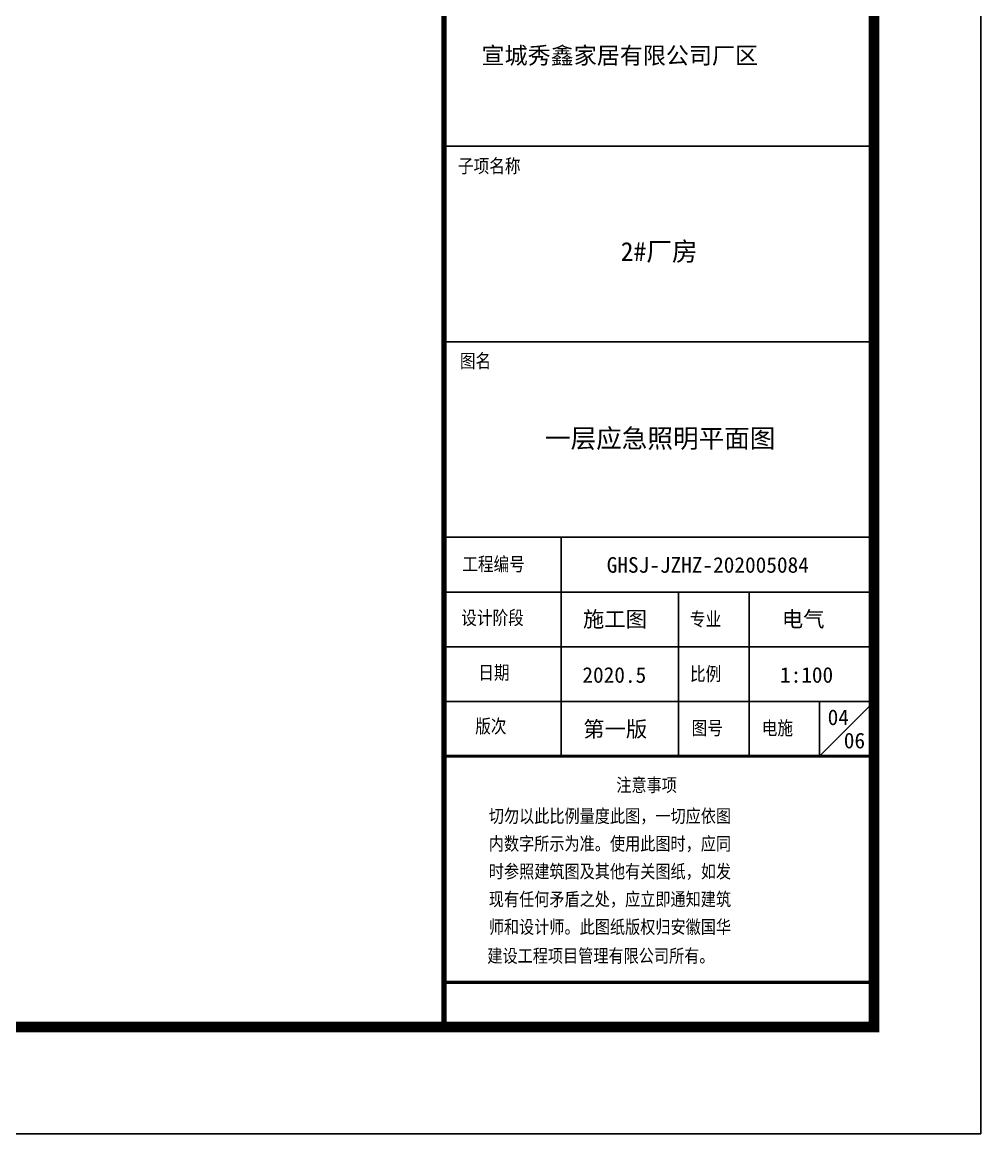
# Model space of a CAD drawing. Extents: x 1162612 to 1711260, y -157368 to 197905.
# Drawn here: x 1680161 to 1693643, y -24012 to -8378 of the extents above; entities that cross this region are included whole.
import ezdxf

# ---------------------------------------------------------------- set-up
doc = ezdxf.new("R2010")
doc.units = 0
doc.header["$LTSCALE"] = 1000
doc.header["$MEASUREMENT"] = 0
for name, color, linetype in [('1', 7, 'CONTINUOUS'), ('PP-PM-TK', 7, 'CONTINUOUS'), ('PUB_TEXT', 7, 'CONTINUOUS'), ('PUB_TITLE', 4, 'CONTINUOUS')]:
    doc.layers.add(name, color=color, linetype=linetype)
doc.styles.add('-黑体', font='simhei.ttf', dxfattribs={"width": 0.8})
doc.styles.add('TQ', font='txt.shx', dxfattribs={"width": 0.8, "bigfont": 'hztxt.shx'})

msp = doc.modelspace()

# ---------------------------------------------------------------- linework, layer by layer
at = {"layer": '1'}
for p, q in [((1686093, -10122), (1692143, -10122)), ((1686093, -12872), (1692143, -12872))]:
    msp.add_line(p, q, dxfattribs=at)
at = {"layer": '1', "color": 4}
for p, q in [((1686093, -15622), (1692143, -15622)), ((1687743, -15622), (1687743, -18702)), ((1686093, -16392), (1692143, -16392)), ((1689393, -16392), (1689393, -18702)), ((1690388, -16392), (1690388, -18702)), ((1686093, -17162), (1692143, -17162)), ((1686093, -17932), (1692143, -17932)), ((1692143, -17932), (1691373, -18702)), ((1691373, -17932), (1691373, -18702))]:
    msp.add_line(p, q, dxfattribs=at)
at = {"layer": '1', "color": 4, "const_width": 44}
msp.add_lwpolyline([(1686093, -18702), (1692143, -18702)], dxfattribs=at)
at = {"layer": 'PP-PM-TK', "color": 4}
for points, const_width in [([(1686093, 37488), (1686093, -22512)], 77), ([(1686093, -21883), (1692143, -21883)], 44)]:
    msp.add_lwpolyline(points, dxfattribs=dict(at, const_width=const_width))
at = {"layer": 'PUB_TITLE'}
msp.add_lwpolyline([(1604543, -24012), (1693643, -24012), (1693643, 38988), (1604543, 38988)], close=True, dxfattribs=at)
at = {"layer": 'PUB_TITLE', "const_width": 150}
msp.add_lwpolyline([(1608293, -22512), (1692143, -22512), (1692143, 37488), (1608293, 37488)], close=True, dxfattribs=at)

# ---------------------------------------------------------------- texts
at = {"layer": 'PUB_TEXT', "color": 2, "style": 'TQ'}
for s, height, p in [('子项名称', 220, (1686290, -10517)), ('图名', 220, (1686317, -13259)), ('工程编号', 220, (1686351, -16117)), ('设计阶段', 220, (1686336, -16872)), ('专业', 220, (1689553, -16891)), ('日期', 220, (1686576, -17642)), ('比例', 220, (1689553, -17661)), ('版次', 220, (1686533, -18397)), ('图号', 220, (1689577, -18422)), ('电施', 220, (1690563, -18423)), ('注意事项', 213, (1688517, -19221)), ('切勿以此比例量度此图，一切应依图', 212.96, (1686724, -19657)), ('内数字所示为准。使用此图时，应同', 212.96, (1686724, -20046)), ('时参照建筑图及其他有关图纸，如发', 212.96, (1686724, -20436)), ('现有任何矛盾之处，应立即通知建筑', 212.96, (1686724, -20827)), ('师和设计师。此图纸版权归安徽国华', 212.96, (1686724, -21217)), ('建设工程项目管理有限公司所有。', 212.96, (1686704, -21623))]:
    msp.add_text(s, height=height, dxfattribs=at).set_placement(p)
at = {"layer": 'PUB_TITLE', "color": 255, "style": '-黑体'}
for s, height, p in [('宣城秀鑫家居有限公司厂区', 237.6, (1686622, -8964)), ('2#厂房', 264, (1688579, -11734)), ('GHSJ-JZHZ-202005084', 220, (1688382, -16121)), ('施工图', 220, (1688048, -16883)), ('电气', 220, (1690845, -16883)), ('2020.5', 220, (1688040, -17669)), ('1:100', 220, (1690819, -17668)), ('04', 220, (1691490, -18264)), ('第一版', 220, (1688052, -18430)), ('06', 220, (1691717, -18591))]:
    msp.add_text(s, height=height, dxfattribs=at).set_placement(p)
at = {"layer": 'PUB_TITLE', "color": 6, "style": '-黑体'}
msp.add_text('一层应急照明平面图', height=264, dxfattribs=at).set_placement((1687514, -14363))

doc.saveas('drawing.dxf')
